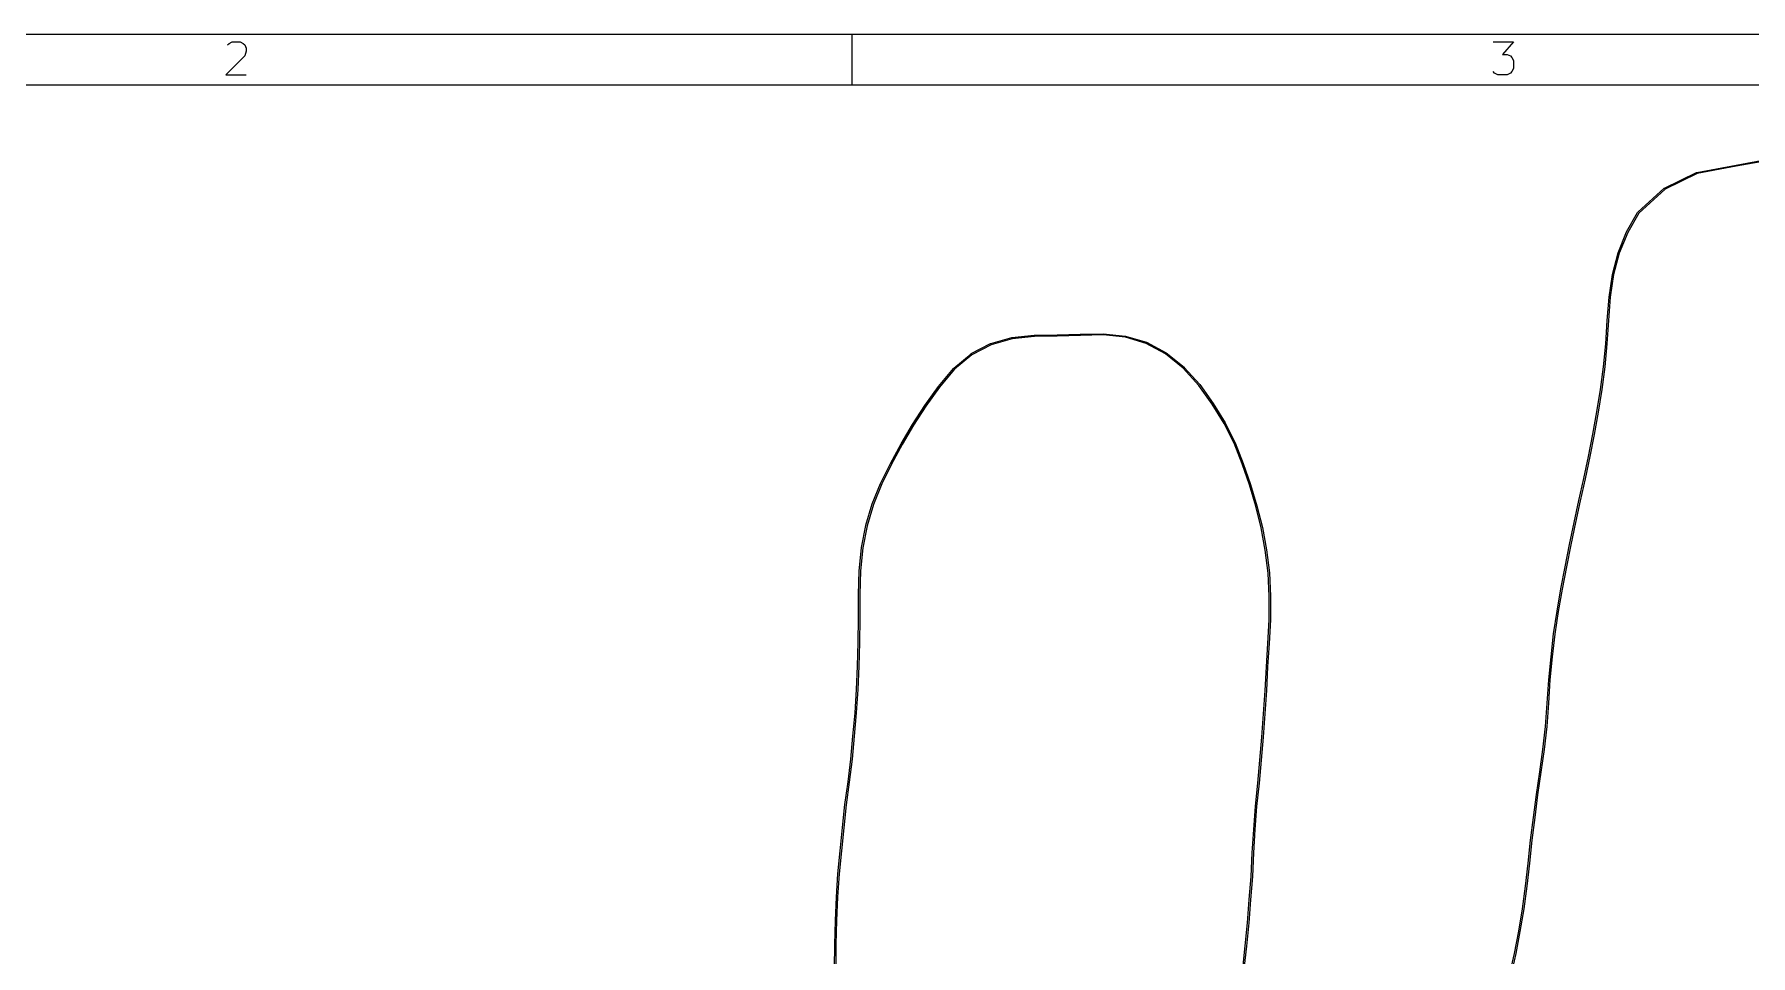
# Model space of a CAD drawing. Header units: inches. Extents: x 0.4 to 11.3, y -7.9 to -0.4.
# Drawn here: x 3.06 to 5.726, y -1.825 to -0.394 of the extents above; entities that cross this region are included whole.
import ezdxf

# ---------------------------------------------------------------- set-up
doc = ezdxf.new("R2010")
doc.units = ezdxf.units.IN
doc.header["$MEASUREMENT"] = 0
doc.layers.add('Edge.Cuts', color=254, linetype='CONTINUOUS', true_color=0xd0d2cd)

msp = doc.modelspace()

# ---------------------------------------------------------------- linework, layer by layer
at = {"layer": 'BLACK', "linetype": 'CONTINUOUS'}
for p, q in [((0.3937, -0.3937), (11.2993, -0.3937)), ((4.3307, -0.4724), (4.3307, -0.3937)), ((3.3601, -0.4101), (3.3625, -0.4077)), ((3.3625, -0.4077), (3.3674, -0.4053)), ((3.3674, -0.4053), (3.3796, -0.4053)), ((3.3796, -0.4053), (3.3845, -0.4077)), ((3.3845, -0.4077), (3.3869, -0.4101)), ((3.3869, -0.4101), (3.3893, -0.415)), ((3.3893, -0.4199), (3.3869, -0.4272)), ((3.3893, -0.415), (3.3893, -0.4199)), ((5.3262, -0.4053), (5.3578, -0.4053)), ((5.3578, -0.4053), (5.3408, -0.4248)), ((5.3408, -0.4248), (5.3481, -0.4248)), ((5.3481, -0.4248), (5.353, -0.4272)), ((3.3869, -0.4272), (3.3577, -0.4564)), ((5.3286, -0.454), (5.3262, -0.4516)), ((5.353, -0.4272), (5.3554, -0.4296)), ((5.3554, -0.4516), (5.353, -0.454)), ((5.3554, -0.4296), (5.3578, -0.4345)), ((5.3578, -0.4467), (5.3554, -0.4516)), ((5.3578, -0.4345), (5.3578, -0.4467)), ((0.4724, -0.4724), (11.2206, -0.4724)), ((3.3577, -0.4564), (3.3893, -0.4564)), ((5.3335, -0.4564), (5.3286, -0.454)), ((5.3481, -0.4564), (5.3335, -0.4564)), ((5.353, -0.454), (5.3481, -0.4564))]:
    msp.add_line(p, q, dxfattribs=at)
at = {"layer": 'Edge.Cuts', "linetype": 'CONTINUOUS'}
for p, q in [((5.5924, -0.6326), (5.6423, -0.6083)), ((5.6431, -0.6101), (5.5933, -0.6343)), ((5.6423, -0.6083), (5.6425, -0.6082)), ((5.6425, -0.6082), (5.6426, -0.6082)), ((5.6426, -0.6082), (5.7036, -0.5967)), ((5.704, -0.5987), (5.6431, -0.6101)), ((5.7036, -0.5967), (5.7594, -0.5866)), ((5.7036, -0.5967), (5.7036, -0.5967)), ((5.7036, -0.5967), (5.7036, -0.5967)), ((5.7597, -0.5885), (5.704, -0.5987)), ((5.704, -0.5987), (5.704, -0.5987)), ((5.551, -0.6699), (5.5921, -0.6327)), ((5.5933, -0.6343), (5.5524, -0.6713)), ((5.5921, -0.6327), (5.5922, -0.6327)), ((5.5922, -0.6327), (5.5924, -0.6326)), ((5.5336, -0.7006), (5.5508, -0.6702)), ((5.5524, -0.6713), (5.5353, -0.7015)), ((5.5508, -0.6702), (5.5509, -0.67)), ((5.5509, -0.67), (5.551, -0.6699)), ((5.5205, -0.7329), (5.5335, -0.7007)), ((5.5353, -0.7015), (5.5223, -0.7336)), ((5.5335, -0.7007), (5.5336, -0.7006)), ((5.5336, -0.7006), (5.5336, -0.7006)), ((5.5115, -0.7666), (5.5204, -0.733)), ((5.5223, -0.7336), (5.5135, -0.767)), ((5.5204, -0.733), (5.5205, -0.733)), ((5.5205, -0.733), (5.5205, -0.7329)), ((5.5063, -0.8018), (5.5115, -0.7667)), ((5.5135, -0.767), (5.5083, -0.802)), ((5.5115, -0.7667), (5.5115, -0.7666)), ((5.5115, -0.7666), (5.5115, -0.7666)), ((5.5036, -0.838), (5.5063, -0.8019)), ((5.5083, -0.802), (5.5055, -0.8381)), ((5.5063, -0.8019), (5.5063, -0.8018)), ((5.5063, -0.8018), (5.5063, -0.8018)), ((5.5011, -0.8742), (5.5036, -0.838)), ((5.5055, -0.8381), (5.503, -0.8743)), ((5.5036, -0.838), (5.5036, -0.838)), ((5.5036, -0.838), (5.5036, -0.838)), ((4.5154, -0.8896), (4.5456, -0.874)), ((4.5464, -0.8758), (4.5164, -0.8913)), ((4.5456, -0.874), (4.5457, -0.874)), ((4.5457, -0.874), (4.5458, -0.874)), ((4.5458, -0.874), (4.5787, -0.8647)), ((4.5791, -0.8666), (4.5464, -0.8758)), ((4.5787, -0.8647), (4.5787, -0.8646)), ((4.5787, -0.8646), (4.5788, -0.8646)), ((4.5788, -0.8646), (4.6134, -0.861)), ((4.6136, -0.863), (4.5791, -0.8666)), ((4.6134, -0.861), (4.6134, -0.861)), ((4.6134, -0.861), (4.6135, -0.861)), ((4.6135, -0.861), (4.6491, -0.8605)), ((4.6491, -0.8624), (4.6136, -0.863)), ((4.6491, -0.8605), (4.6849, -0.8593)), ((4.685, -0.8613), (4.6491, -0.8624)), ((4.6491, -0.8624), (4.6491, -0.8624)), ((4.6491, -0.8624), (4.6491, -0.8624)), ((4.6849, -0.8593), (4.685, -0.8593)), ((4.685, -0.8593), (4.7206, -0.8587)), ((4.685, -0.8593), (4.685, -0.8593)), ((4.7206, -0.8607), (4.685, -0.8613)), ((4.7206, -0.8587), (4.7207, -0.8587)), ((4.7549, -0.8643), (4.7206, -0.8607)), ((4.7207, -0.8587), (4.7207, -0.8587)), ((4.7207, -0.8587), (4.7552, -0.8623)), ((4.7871, -0.8739), (4.7549, -0.8643)), ((4.7552, -0.8623), (4.7553, -0.8623)), ((4.7553, -0.8623), (4.7554, -0.8624)), ((4.7554, -0.8624), (4.7878, -0.8721)), ((4.8173, -0.89), (4.7871, -0.8739)), ((4.7878, -0.8721), (4.7879, -0.8721)), ((4.7879, -0.8721), (4.788, -0.8721)), ((4.788, -0.8721), (4.8184, -0.8883)), ((5.4979, -0.9101), (5.5011, -0.8742)), ((5.503, -0.8743), (5.4998, -0.9103)), ((5.503, -0.8743), (5.503, -0.8743)), ((5.503, -0.8743), (5.503, -0.8743)), ((4.4884, -0.9124), (4.5152, -0.8898)), ((4.5164, -0.8913), (4.4897, -0.9138)), ((4.5152, -0.8898), (4.5153, -0.8897)), ((4.5153, -0.8897), (4.5154, -0.8896)), ((4.8448, -0.9124), (4.8173, -0.89)), ((4.8184, -0.8883), (4.8184, -0.8884)), ((4.8184, -0.8884), (4.8185, -0.8884)), ((4.8185, -0.8884), (4.8461, -0.9109)), ((4.4646, -0.9406), (4.4882, -0.9125)), ((4.4897, -0.9138), (4.4662, -0.9419)), ((4.4882, -0.9125), (4.4883, -0.9124)), ((4.4883, -0.9124), (4.4884, -0.9124)), ((4.869, -0.939), (4.8448, -0.9124)), ((4.8461, -0.9109), (4.8461, -0.9109)), ((4.8461, -0.9109), (4.8462, -0.911)), ((4.8462, -0.911), (4.8705, -0.9377)), ((5.493, -0.9453), (5.4979, -0.9101)), ((5.4998, -0.9103), (5.495, -0.9456)), ((5.4998, -0.9103), (5.4998, -0.9103)), ((5.4998, -0.9103), (5.4998, -0.9103)), ((4.4434, -0.9704), (4.4646, -0.9407)), ((4.4662, -0.9419), (4.445, -0.9715)), ((4.4646, -0.9407), (4.4646, -0.9406)), ((4.4646, -0.9406), (4.4646, -0.9406)), ((4.8899, -0.9681), (4.869, -0.939)), ((4.8705, -0.9377), (4.8706, -0.9378)), ((4.8706, -0.9378), (4.8706, -0.9378)), ((4.8706, -0.9378), (4.8915, -0.967)), ((5.4872, -0.9801), (5.493, -0.9453)), ((5.4949, -0.9456), (5.4892, -0.9805)), ((5.495, -0.9456), (5.4949, -0.9456)), ((5.4949, -0.9456), (5.4949, -0.9456)), ((4.4241, -0.9998), (4.4434, -0.9704)), ((4.445, -0.9715), (4.4258, -1.0008)), ((4.4434, -0.9704), (4.4434, -0.9704)), ((4.4434, -0.9704), (4.4434, -0.9704)), ((4.9083, -0.9982), (4.8899, -0.9681)), ((4.8915, -0.967), (4.8916, -0.967)), ((4.8916, -0.967), (4.8916, -0.967)), ((4.8916, -0.967), (4.91, -0.9972)), ((5.4814, -1.015), (5.4872, -0.9801)), ((5.4892, -0.9805), (5.4833, -1.0153)), ((5.4892, -0.9805), (5.4892, -0.9805)), ((5.4892, -0.9805), (5.4892, -0.9805)), ((4.4064, -1.0297), (4.4241, -0.9998)), ((4.4258, -1.0008), (4.4081, -1.0307)), ((4.4241, -0.9998), (4.4241, -0.9998)), ((4.4241, -0.9998), (4.4241, -0.9998)), ((4.9238, -1.0289), (4.9083, -0.9982)), ((4.91, -0.9972), (4.91, -0.9972)), ((4.91, -0.9972), (4.91, -0.9972)), ((4.91, -0.9972), (4.9256, -1.028)), ((4.3899, -1.0602), (4.4064, -1.0298)), ((4.4081, -1.0307), (4.3916, -1.0611)), ((4.4064, -1.0298), (4.4064, -1.0297)), ((4.4064, -1.0298), (4.4064, -1.0298)), ((4.9364, -1.0609), (4.9238, -1.0289)), ((4.9256, -1.028), (4.9256, -1.0281)), ((4.9256, -1.0281), (4.9256, -1.0281)), ((4.9256, -1.0281), (4.9382, -1.0602)), ((5.4745, -1.0493), (5.4814, -1.015)), ((5.4833, -1.0153), (5.4765, -1.0497)), ((5.4833, -1.0153), (5.4833, -1.0153)), ((5.4833, -1.0153), (5.4833, -1.0153)), ((4.3746, -1.0912), (4.3899, -1.0602)), ((4.3916, -1.0611), (4.3764, -1.092)), ((4.3899, -1.0602), (4.3899, -1.0602)), ((4.3899, -1.0602), (4.3899, -1.0602)), ((4.9477, -1.0934), (4.9364, -1.0609)), ((4.9382, -1.0602), (4.9382, -1.0602)), ((4.9382, -1.0602), (4.9382, -1.0602)), ((4.9382, -1.0602), (4.9496, -1.0928)), ((5.4673, -1.0836), (5.4745, -1.0493)), ((5.4765, -1.0497), (5.4693, -1.084)), ((5.4765, -1.0497), (5.4765, -1.0497)), ((5.4765, -1.0497), (5.4765, -1.0497)), ((4.3617, -1.1231), (4.3746, -1.0912)), ((4.3764, -1.092), (4.3635, -1.1238)), ((4.3746, -1.0912), (4.3746, -1.0912)), ((4.3746, -1.0912), (4.3746, -1.0912)), ((4.9496, -1.0928), (4.9496, -1.0928)), ((4.9496, -1.0928), (4.9496, -1.0928)), ((4.9496, -1.0928), (4.9594, -1.126)), ((5.4595, -1.1176), (5.4673, -1.0836)), ((5.4693, -1.084), (5.4615, -1.1181)), ((5.4693, -1.084), (5.4693, -1.084)), ((5.4693, -1.084), (5.4693, -1.084)), ((4.9575, -1.1265), (4.9477, -1.0934)), ((5.4521, -1.1518), (5.4595, -1.1176)), ((5.4615, -1.1181), (5.454, -1.1522)), ((5.4595, -1.1176), (5.4595, -1.1176)), ((5.4595, -1.1176), (5.4595, -1.1176)), ((4.3517, -1.1563), (4.3616, -1.1232)), ((4.3635, -1.1238), (4.3536, -1.1569)), ((4.3616, -1.1232), (4.3617, -1.1232)), ((4.3617, -1.1232), (4.3617, -1.1231)), ((4.9661, -1.1602), (4.9575, -1.1265)), ((4.9594, -1.126), (4.9594, -1.126)), ((4.9594, -1.126), (4.9594, -1.126)), ((4.9594, -1.126), (4.968, -1.1597)), ((4.3451, -1.191), (4.3516, -1.1564)), ((4.3536, -1.1569), (4.347, -1.1913)), ((4.3516, -1.1564), (4.3517, -1.1564)), ((4.3517, -1.1564), (4.3517, -1.1563)), ((4.9722, -1.1948), (4.9661, -1.1602)), ((4.968, -1.1597), (4.968, -1.1597)), ((4.968, -1.1597), (4.968, -1.1598)), ((4.968, -1.1598), (4.9741, -1.1945)), ((5.445, -1.1861), (5.4521, -1.1518)), ((5.454, -1.1522), (5.4469, -1.1865)), ((5.4521, -1.1518), (5.4521, -1.1518)), ((5.4521, -1.1518), (5.4521, -1.1518)), ((4.3416, -1.2269), (4.3451, -1.1911)), ((4.347, -1.1913), (4.3436, -1.227)), ((4.3451, -1.1911), (4.3451, -1.191)), ((4.3451, -1.191), (4.3451, -1.191)), ((4.9767, -1.2305), (4.9722, -1.1948)), ((4.9741, -1.1945), (4.9741, -1.1945)), ((4.9741, -1.1945), (4.9741, -1.1946)), ((4.9741, -1.1946), (4.9786, -1.2303)), ((5.4384, -1.2207), (5.445, -1.1861)), ((5.4469, -1.1865), (5.4404, -1.221)), ((5.445, -1.1861), (5.445, -1.1861)), ((5.445, -1.1861), (5.445, -1.1861)), ((5.4317, -1.2552), (5.4384, -1.2207)), ((5.4404, -1.221), (5.4337, -1.2555)), ((5.4384, -1.2207), (5.4384, -1.2207)), ((5.4404, -1.221), (5.4404, -1.221)), ((5.4404, -1.221), (5.4404, -1.221)), ((4.3405, -1.2637), (4.3416, -1.227)), ((4.3416, -1.227), (4.3416, -1.2269)), ((4.3416, -1.2269), (4.3416, -1.2269)), ((4.3436, -1.227), (4.3425, -1.2638)), ((4.9784, -1.2665), (4.9767, -1.2305)), ((4.9786, -1.2303), (4.9786, -1.2303)), ((4.9786, -1.2303), (4.9786, -1.2303)), ((4.9786, -1.2303), (4.9804, -1.2665)), ((4.3402, -1.3009), (4.3405, -1.2638)), ((4.3405, -1.2638), (4.3405, -1.2637)), ((4.3405, -1.2637), (4.3405, -1.2637)), ((4.3425, -1.2638), (4.3422, -1.3009)), ((4.9782, -1.3032), (4.9784, -1.2665)), ((4.9804, -1.2665), (4.9802, -1.3033)), ((4.9804, -1.2665), (4.9804, -1.2665)), ((4.9804, -1.2665), (4.9804, -1.2665)), ((5.4255, -1.2898), (5.4317, -1.2552)), ((5.4337, -1.2555), (5.4275, -1.2902)), ((5.4317, -1.2552), (5.4317, -1.2552)), ((5.4317, -1.2552), (5.4317, -1.2552)), ((4.34, -1.338), (4.3402, -1.3009)), ((4.3402, -1.3009), (4.3402, -1.3009)), ((4.3422, -1.3009), (4.3419, -1.3381)), ((4.3422, -1.3009), (4.3422, -1.3009)), ((4.3422, -1.3009), (4.3422, -1.3009)), ((4.9765, -1.3397), (4.9782, -1.3032)), ((4.9802, -1.3033), (4.9784, -1.3398)), ((4.9802, -1.3033), (4.9802, -1.3033)), ((4.9802, -1.3033), (4.9802, -1.3033)), ((5.4202, -1.3249), (5.4255, -1.2899)), ((5.4275, -1.2902), (5.4222, -1.3252)), ((5.4255, -1.2899), (5.4255, -1.2898)), ((5.4255, -1.2899), (5.4255, -1.2899)), ((5.4162, -1.3605), (5.4202, -1.325)), ((5.4222, -1.3252), (5.4181, -1.3608)), ((5.4202, -1.325), (5.4202, -1.3249)), ((5.4202, -1.3249), (5.4202, -1.3249)), ((4.339, -1.3749), (4.34, -1.338)), ((4.3419, -1.3381), (4.3409, -1.3749)), ((4.3419, -1.3381), (4.3419, -1.3381)), ((4.3419, -1.3381), (4.3419, -1.3381)), ((4.9741, -1.3763), (4.9765, -1.3397)), ((4.9784, -1.3398), (4.976, -1.3764)), ((4.9784, -1.3398), (4.9784, -1.3398)), ((4.9784, -1.3398), (4.9784, -1.3398)), ((4.3375, -1.4115), (4.339, -1.3749)), ((4.3409, -1.3749), (4.3395, -1.4116)), ((4.3409, -1.3749), (4.3409, -1.3749)), ((4.3409, -1.3749), (4.3409, -1.3749)), ((4.9721, -1.4127), (4.9741, -1.3763)), ((4.976, -1.3764), (4.974, -1.4128)), ((4.9741, -1.3763), (4.9741, -1.3763)), ((4.9741, -1.3763), (4.9741, -1.3763)), ((5.4127, -1.3964), (5.4162, -1.3606)), ((5.4181, -1.3608), (5.4146, -1.3965)), ((5.4162, -1.3606), (5.4162, -1.3605)), ((5.4162, -1.3605), (5.4162, -1.3605)), ((4.335, -1.4477), (4.3375, -1.4115)), ((4.3395, -1.4116), (4.3369, -1.4478)), ((4.3395, -1.4116), (4.3395, -1.4116)), ((4.3395, -1.4116), (4.3395, -1.4116)), ((4.9697, -1.449), (4.9721, -1.4127)), ((4.974, -1.4128), (4.9717, -1.4491)), ((4.974, -1.4128), (4.974, -1.4128)), ((4.974, -1.4128), (4.974, -1.4128)), ((5.4101, -1.4326), (5.4127, -1.3964)), ((5.4146, -1.3965), (5.4121, -1.4327)), ((5.4127, -1.3964), (5.4127, -1.3964)), ((5.4127, -1.3964), (5.4127, -1.3964)), ((5.4075, -1.4687), (5.4101, -1.4326)), ((5.4121, -1.4327), (5.4095, -1.4689)), ((5.4121, -1.4327), (5.4121, -1.4327)), ((5.4121, -1.4327), (5.4121, -1.4327)), ((4.3318, -1.4836), (4.335, -1.4477)), ((4.3369, -1.4478), (4.3337, -1.4838)), ((4.3369, -1.4478), (4.3369, -1.4478)), ((4.3369, -1.4478), (4.3369, -1.4478)), ((4.9672, -1.4852), (4.9697, -1.449)), ((4.9717, -1.4491), (4.9691, -1.4853)), ((4.9717, -1.4491), (4.9717, -1.4491)), ((4.9717, -1.4491), (4.9717, -1.4491)), ((4.3284, -1.5194), (4.3318, -1.4836)), ((4.3337, -1.4838), (4.3304, -1.5196)), ((4.3337, -1.4838), (4.3337, -1.4838)), ((4.3337, -1.4838), (4.3337, -1.4838)), ((4.9638, -1.521), (4.9672, -1.4852)), ((4.9691, -1.4853), (4.9657, -1.5212)), ((4.9691, -1.4853), (4.9691, -1.4853)), ((4.9691, -1.4853), (4.9691, -1.4853)), ((5.4036, -1.5043), (5.4075, -1.4687)), ((5.4095, -1.4689), (5.4055, -1.5046)), ((5.4095, -1.4689), (5.4095, -1.4689)), ((5.4095, -1.4689), (5.4095, -1.4689)), ((4.3241, -1.5549), (4.3284, -1.5194)), ((4.3304, -1.5197), (4.326, -1.5551)), ((4.3304, -1.5196), (4.3304, -1.5196)), ((4.3304, -1.5196), (4.3304, -1.5197)), ((5.3986, -1.5395), (5.4036, -1.5043)), ((5.4055, -1.5046), (5.4005, -1.5398)), ((5.4055, -1.5046), (5.4055, -1.5046)), ((5.4055, -1.5046), (5.4055, -1.5046)), ((4.9606, -1.557), (4.9638, -1.521)), ((4.9657, -1.5212), (4.9626, -1.5571)), ((4.9638, -1.521), (4.9638, -1.521)), ((4.9638, -1.521), (4.9638, -1.521)), ((5.3935, -1.5746), (5.3986, -1.5395)), ((5.4005, -1.5398), (5.3954, -1.5749)), ((5.3986, -1.5395), (5.3986, -1.5395)), ((5.4005, -1.5398), (5.4005, -1.5398)), ((5.4005, -1.5398), (5.4005, -1.5398)), ((4.3194, -1.5902), (4.3241, -1.5549)), ((4.326, -1.5551), (4.3214, -1.5904)), ((4.326, -1.5551), (4.326, -1.5551)), ((4.326, -1.5551), (4.326, -1.5551)), ((4.957, -1.5927), (4.9606, -1.557)), ((4.9626, -1.5571), (4.9589, -1.5929)), ((4.9626, -1.5571), (4.9626, -1.5571)), ((4.9626, -1.5571), (4.9626, -1.5571)), ((4.3155, -1.6259), (4.3194, -1.5902)), ((4.3214, -1.5904), (4.3175, -1.6261)), ((4.3194, -1.5902), (4.3194, -1.5902)), ((4.3194, -1.5902), (4.3194, -1.5902)), ((4.9543, -1.6289), (4.957, -1.5927)), ((4.9589, -1.5929), (4.9563, -1.629)), ((4.957, -1.5927), (4.957, -1.5927)), ((4.957, -1.5927), (4.957, -1.5927)), ((5.3889, -1.61), (5.3935, -1.5746)), ((5.3954, -1.5749), (5.3908, -1.6102)), ((5.3935, -1.5746), (5.3935, -1.5746)), ((5.3935, -1.5746), (5.3935, -1.5746)), ((4.312, -1.6617), (4.3155, -1.6259)), ((4.3175, -1.6261), (4.3139, -1.6618)), ((4.3155, -1.6259), (4.3155, -1.6259)), ((4.3155, -1.6259), (4.3155, -1.6259)), ((5.3844, -1.6454), (5.3889, -1.61)), ((5.3908, -1.6102), (5.3864, -1.6456)), ((5.3889, -1.61), (5.3889, -1.61)), ((5.3889, -1.61), (5.3889, -1.61)), ((4.9521, -1.6652), (4.9543, -1.6289)), ((4.9563, -1.629), (4.9541, -1.6653)), ((4.9543, -1.6289), (4.9543, -1.6289)), ((4.9543, -1.6289), (4.9543, -1.6289)), ((5.3807, -1.6811), (5.3844, -1.6454)), ((5.3864, -1.6456), (5.3826, -1.6813)), ((5.3844, -1.6454), (5.3844, -1.6454)), ((5.3844, -1.6454), (5.3844, -1.6454)), ((4.3085, -1.6975), (4.312, -1.6617)), ((4.3139, -1.6618), (4.3105, -1.6977)), ((4.312, -1.6617), (4.312, -1.6617)), ((4.312, -1.6617), (4.312, -1.6617)), ((4.9503, -1.7017), (4.9521, -1.6652)), ((4.9521, -1.6652), (4.9521, -1.6652)), ((4.9521, -1.6652), (4.9521, -1.6652)), ((4.9541, -1.6653), (4.9522, -1.7018)), ((4.306, -1.7337), (4.3085, -1.6975)), ((4.3105, -1.6977), (4.308, -1.7338)), ((4.3085, -1.6975), (4.3085, -1.6975)), ((4.3085, -1.6975), (4.3085, -1.6975)), ((4.9475, -1.7378), (4.9503, -1.7017)), ((4.9522, -1.7018), (4.9495, -1.7379)), ((4.9522, -1.7018), (4.9522, -1.7018)), ((4.9522, -1.7018), (4.9522, -1.7018)), ((5.3767, -1.7167), (5.3807, -1.6811)), ((5.3826, -1.6813), (5.3786, -1.7169)), ((5.3826, -1.6813), (5.3826, -1.6813)), ((5.3826, -1.6813), (5.3826, -1.6813)), ((5.3718, -1.7519), (5.3767, -1.7167)), ((5.3786, -1.717), (5.3738, -1.7522)), ((5.3786, -1.7169), (5.3786, -1.7169)), ((5.3786, -1.7169), (5.3786, -1.717)), ((4.3044, -1.7703), (4.306, -1.7337)), ((4.306, -1.7337), (4.306, -1.7337)), ((4.306, -1.7337), (4.306, -1.7337)), ((4.308, -1.7338), (4.3064, -1.7704)), ((4.9447, -1.7739), (4.9475, -1.7378)), ((4.9495, -1.738), (4.9466, -1.774)), ((4.9495, -1.7379), (4.9495, -1.738)), ((4.9495, -1.738), (4.9495, -1.738)), ((5.366, -1.7867), (5.3718, -1.7519)), ((5.3738, -1.7522), (5.368, -1.7871)), ((5.3738, -1.7522), (5.3738, -1.7522)), ((5.3738, -1.7522), (5.3738, -1.7522)), ((4.3034, -1.8072), (4.3044, -1.7703)), ((4.3044, -1.7703), (4.3044, -1.7703)), ((4.3044, -1.7703), (4.3044, -1.7703)), ((4.3064, -1.7704), (4.3054, -1.8072)), ((4.9412, -1.8097), (4.9447, -1.7739)), ((4.9466, -1.774), (4.9432, -1.8099)), ((4.9466, -1.774), (4.9466, -1.774)), ((4.9466, -1.774), (4.9466, -1.774)), ((4.3031, -1.8443), (4.3034, -1.8072)), ((4.3034, -1.8072), (4.3034, -1.8072)), ((4.3034, -1.8072), (4.3034, -1.8072)), ((4.3054, -1.8072), (4.3051, -1.8443)), ((4.9372, -1.8453), (4.9412, -1.8097)), ((4.9432, -1.8099), (4.9392, -1.8455)), ((4.9432, -1.8099), (4.9432, -1.8099)), ((4.9432, -1.8099), (4.9432, -1.8099)), ((5.3594, -1.8212), (5.366, -1.7867)), ((5.3679, -1.7871), (5.3613, -1.8216)), ((5.368, -1.7871), (5.3679, -1.7871)), ((5.3679, -1.7871), (5.3679, -1.7871)), ((5.3519, -1.8553), (5.3594, -1.8212)), ((5.3613, -1.8216), (5.3538, -1.8558)), ((5.3613, -1.8216), (5.3613, -1.8216)), ((5.3613, -1.8216), (5.3613, -1.8216))]:
    msp.add_line(p, q, dxfattribs=at)

doc.saveas('drawing.dxf')
